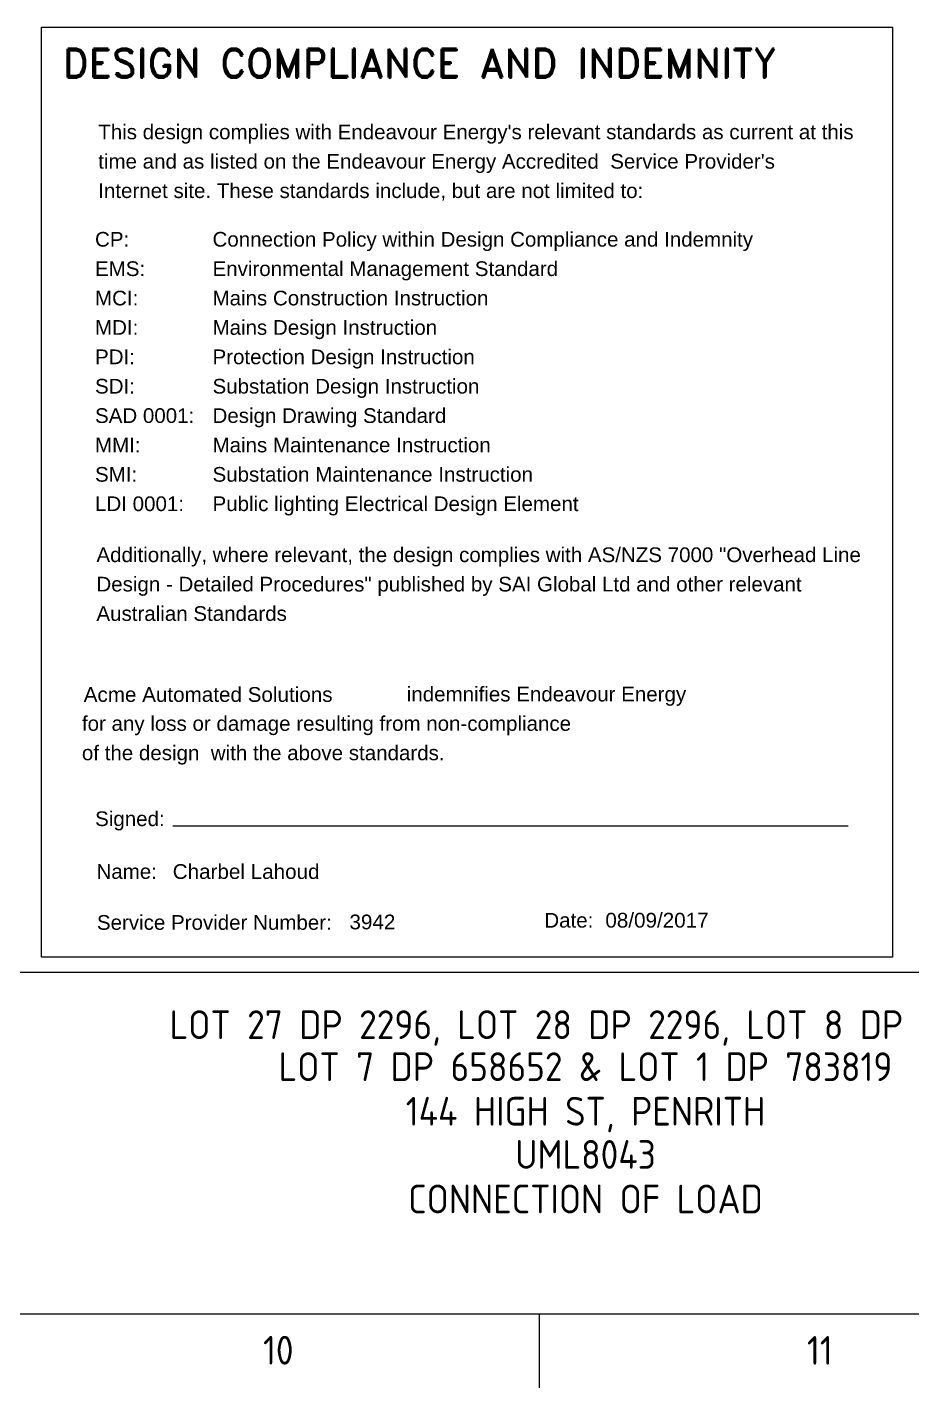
# Paper-space layout 'A1 Page 2' of a CAD drawing. Header units: metres, sheet in millimetres. Extents: x -21 to 813, y -3 to 583.
# Drawn here: x 595.8 to 703.6, y -3 to 162.8 of the extents above; entities that cross this region are included whole.
import ezdxf
from ezdxf.enums import TextEntityAlignment as Align

# ---------------------------------------------------------------- set-up
doc = ezdxf.new("R2010")
doc.units = ezdxf.units.M
doc.layers.get('0').update_dxf_attribs({"color": 6})
doc.layers.add('Notes', color=7, linetype='Continuous')
doc.layers.add('SupportsUG_SP_EXT', color=7, linetype='Continuous')
doc.styles.add('Elec', font='romand__.ttf')
doc.styles.add('iecISOCP', font='isocp.shx')
doc.styles.get("Standard").update_dxf_attribs({"font": 'arial.ttf'})

# ---------------------------------------------------------------- blocks, each defined once
blk = doc.blocks.new('A1_FRAME_TITLE')
at = {"layer": 'Notes', "linetype": 'Continuous'}
blk.add_line((678.72, 5.97), (678.72, -3.03), dxfattribs=at)
at = {"layer": 'Notes', "color": 3, "linetype": 'Continuous', "flags": 128}
for points in [[(123.8, 47.62), (824.37, 47.62)], [(123.8, 5.97), (824.37, 5.97)]]:
    blk.add_lwpolyline(points, dxfattribs=at)
blk.add_attdef('DRAFT_NUM', (29.9, 23.29), '', height=2.5, rotation=90)
at = {"layer": 'Notes', "color": 7, "style": 'iecISOCP'}
for s, p in [('10', (645.06, -0.2)), ('11', (711.36, -0.22))]:
    blk.add_text(s, height=3.5, dxfattribs=at).set_placement(p)
at = {"layer": 'Notes', "color": 7, "style": 'iecISOCP', "flags": 8}
blk.add_attdef('VERSION_NO', text='', height=2.5, rotation=90, dxfattribs=at).set_placement((302.04, 43.81), align=Align.MIDDLE_CENTER)
at = {"layer": 'Notes', "color": 7, "style": 'iecISOCP'}
for tag, p in [('CAP_NO', (513.19, 43.46)), ('IE_NUM', (513.05, 37.81)), ('REF_No_1', (335.24, 32.31)), ('REF_1', (362.52, 32.31)), ('GEN_WO', (441.71, 31.76)), ('HV_SWITCH', (513.46, 32.16)), ('REF_No_2', (335.24, 26.31)), ('REF_2', (362.52, 26.31)), ('OH_WO', (441.71, 25.81)), ('UBD_REF', (513.05, 25.83)), ('REF_No_3', (335.24, 20.31)), ('REF_3', (362.52, 20.31)), ('UG_WO', (441.71, 20.05)), ('GIS_MAP_No', (513.05, 20.04)), ('REF_No_4', (335.24, 14.31)), ('REF_4', (362.52, 14.31)), ('HV_OP_DIAG', (513.33, 14.2)), ('SUB_WO', (441.71, 13.81)), ('LGA', (512.95, 7.78))]:
    blk.add_attdef(tag, p, '', height=2.5, dxfattribs=at)
at = {"layer": 'Notes', "style": 'iecISOCP'}
for tag, p in [('T1', (684.37, 39.47)), ('T2', (684.37, 34.35)), ('T3', (684.37, 28.92)), ('T4', (684.37, 23.66)), ('T5', (684.37, 18.23)), ('T6', (684.37, 12.97))]:
    blk.add_attdef(tag, text='', height=3.5, dxfattribs=at).set_placement(p, align=Align.CENTER)
at = {"layer": 'Notes', "color": 7, "style": 'iecISOCP'}
for tag, p in [('scale', (567.76, 33.27)), ('DRAWN', (567.76, 24.93)), ('DATE', (567.76, 16.88)), ('DESIGN', (605.62, 9.15)), ('CHD', (567.76, 8.37))]:
    blk.add_attdef(tag, text='', height=2.5, dxfattribs=at).set_placement(p, align=Align.CENTER)
at = {"layer": 'Notes', "color": 4, "style": 'iecISOCP'}
blk.add_attdef('NUM', text='', height=7, dxfattribs=at).set_placement((792.37, 20.12), align=Align.MIDDLE_CENTER)
at = {"layer": 'Notes', "color": 1, "style": 'iecISOCP'}
blk.add_attdef('REV', text='', height=5, dxfattribs=at).set_placement((820.05, 17.1), align=Align.CENTER)
at = {"layer": 'Notes', "color": 7, "style": 'iecISOCP'}
for tag, p in [('NS', (790.71, 8.12)), ('SHTS', (805.41, 8.12))]:
    blk.add_attdef(tag, text='', height=2.5, dxfattribs=at).set_placement(p, align=Align.MIDDLE)
at = {"layer": 'Notes', "style": 'iecISOCP'}
blk.add_attdef('ExportID', (9.08, 2.39), '', height=2.5, dxfattribs=at)
at = {"layer": 'Notes', "style": 'iecISOCP', "flags": 1}
for tag, p in [('ProjectType', (14.17, -26.8)), ('ProjectNumber', (23.56, -26.82)), ('DrawingNumber', (35.51, -26.8)), ('ProjectDescription', (47.56, -26.83)), ('ExportDate', (60.28, -26.79)), ('ExportUserName', (69.15, -26.8)), ('DesignerCompanyName', (81.48, -26.79)), ('ExportAreaOfInterest', (97.1, -26.81)), ('GIS_SUCCESS', (112, -26.78)), ('CAD_SUCCESS', (121.79, -26.78)), ('DEPOTCODE', (132.11, -26.88)), ('ExportCategories', (140.08, -26.8)), ('Comments', (154.38, -26.88))]:
    blk.add_attdef(tag, p, '', height=1, dxfattribs=at)
blk = doc.blocks.new('NOTE_DESIGN-COMPLIANCE')
blk.add_line((16, 16.01), (98.33, 16.01))
blk.add_lwpolyline([(0, 113.3), (103.74, 113.3), (103.74, 0), (0, 0)], close=True)
at = {"color": 7, "lineweight": -3, "style": 'Elec'}
blk.add_text('DESIGN COMPLIANCE AND INDEMNITY', height=3.5, dxfattribs=at).set_placement((2.6, 106.13), align=Align.BOTTOM_LEFT)
at = {"color": 7, "lineweight": -3}
for s, p in [('Signed:', (6.54, 17.75)), ('Name:', (6.71, 11.32)), ('Service Provider Number:', (6.76, 5.11)), ('Date: ', (61.29, 5.38))]:
    blk.add_text(s, height=1.79, dxfattribs=at).set_placement(p, align=Align.TOP_LEFT)
at = {"color": 7, "lineweight": -3, "char_height": 1.79, "line_spacing_factor": 1.2}
for s, insert, attachment_point in [("This design complies with Endeavour Energy's relevant standards as current at this \\Ptime and as listed on the Endeavour Energy Accredited  Service Provider's\\PInternet site. These standards include, but are not limited to:", (6.92, 92.16), 7), ('CP:^I^IConnection Policy within Design Compliance and Indemnity\\PEMS:^I^IEnvironmental Management Standard\\PMCI:^I^IMains Construction Instruction\\PMDI:^I^IMains Design Instruction\\PPDI:^I^IProtection Design Instruction\\PSDI:^I^ISubstation Design Instruction\\PSAD 0001:^IDesign Drawing Standard\\PMMI:^I^IMains Maintenance Instruction\\PSMI:^I^ISubstation Maintenance Instruction\\PLDI 0001:^IPublic lighting Electrical Design Element ', (6.53, 88.36), 1), ('\\PAdditionally, where relevant, the design complies with AS/NZS 7000 "Overhead Line\\PDesign - Detailed Procedures" published by SAI Global Ltd and other relevant \\PAustralian Standards', (6.7, 53.5), 1), ('                                                         indemnifies Endeavour Energy \\Pfor any loss or damage resulting from non-compliance \\Pof the design  with the above standards.', (4.93, 32.94), 1)]:
    blk.add_mtext(s, dxfattribs=dict(at, insert=insert, attachment_point=attachment_point))
at = {"ltscale": 0.5}
for tag, p in [('COMPANYNAME', (5.15, 31.1)), ('NAME', (16, 9.52)), ('SPN', (37.54, 3.38)), ('DATE', (68.73, 3.59))]:
    blk.add_attdef(tag, p, '', height=1.8, dxfattribs=at)

psp = doc.layouts.new('A1 Page 2')

# ---------------------------------------------------------------- block references
at = {"layer": 'Notes'}
psp.add_blockref('NOTE_DESIGN-COMPLIANCE', (597.51, 49.46), dxfattribs=at).add_auto_attribs({'COMPANYNAME': 'Acme Automated Solutions', 'NAME': 'Charbel Lahoud', 'SPN': '3942', 'DATE': '08/09/2017'})
at = {"layer": 'SupportsUG_SP_EXT'}
ref = psp.add_blockref('A1_FRAME_TITLE', (-20.55, 0), dxfattribs=at)
ref.add_attrib('T1', 'LOT 27 DP 2296, LOT 28 DP 2296, LOT 8 DP 2296,', dxfattribs={"layer": 'Notes', "height": 3.5, "style": 'iecISOCP'}).set_placement((663.82, 39.47), align=Align.CENTER)
ref.add_attrib('T2', 'LOT 7 DP 658652 & LOT 1 DP 783819', dxfattribs={"layer": 'Notes', "height": 3.5, "style": 'iecISOCP'}).set_placement((663.82, 34.35), align=Align.CENTER)
ref.add_attrib('T3', '144 HIGH ST, PENRITH', dxfattribs={"layer": 'Notes', "height": 3.5, "style": 'iecISOCP'}).set_placement((663.82, 28.92), align=Align.CENTER)
ref.add_attrib('T4', 'UML8043', dxfattribs={"layer": 'Notes', "height": 3.5, "style": 'iecISOCP'}).set_placement((663.82, 23.66), align=Align.CENTER)
ref.add_attrib('T5', 'CONNECTION OF LOAD', dxfattribs={"layer": 'Notes', "height": 3.5, "style": 'iecISOCP'}).set_placement((663.82, 18.23), align=Align.CENTER)

doc.saveas('drawing.dxf')
